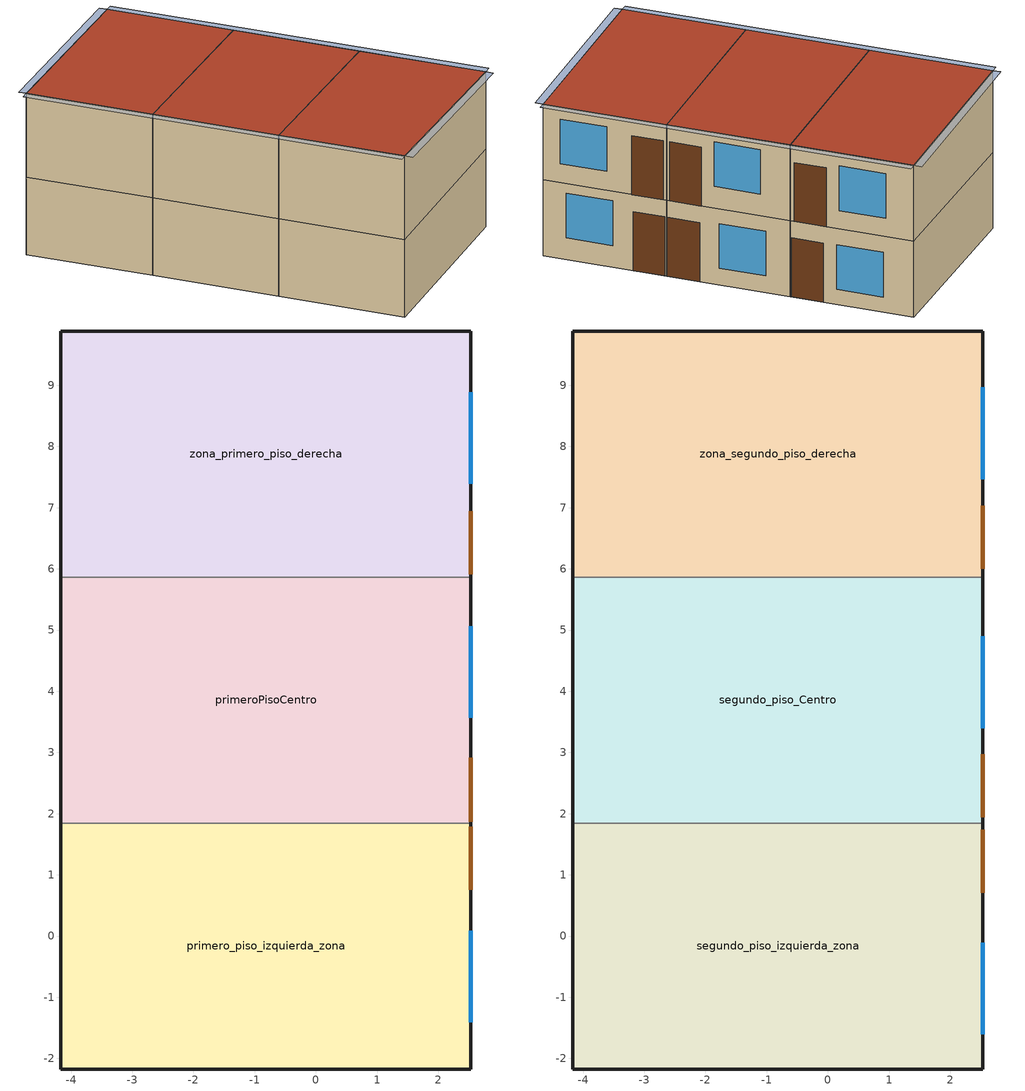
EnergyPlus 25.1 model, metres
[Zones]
primeroPisoCentro
 floor ground (piso_del_primer_piso): 2.53,5.87 2.53,1.85 -4.17,1.85 -4.17,5.87 z0
 wall outside (MURO_LADRILLO_MACIZO_CABEZA_tarrajeo): 2.53,1.85 2.53,5.87 / -4.17,5.87 -4.17,1.85 z0:2.55
 wall to primero_piso_izquierda_zona (MURO_LADRILLO_MACIZO_CABEZA_tarrajeo): -4.17,1.85 2.53,1.85 z0:2.55
 wall to zona_primero_piso_derecha (MURO_LADRILLO_MACIZO_CABEZA_tarrajeo): 2.53,5.87 -4.17,5.87 z0:2.55
 window (CONST_LOW_IRON_3MM): 2.53,3.56 2.53,5.06 z0.56:2.06
 door (Puerta Acero Nucleo PUR): 2.53,1.87 2.53,2.92 z0:1.98
zona_primero_piso_derecha
 floor ground (piso_del_primer_piso): 2.53,9.89 2.53,5.87 -4.17,5.87 -4.17,9.89 z0
 wall outside (MURO_LADRILLO_MACIZO_CABEZA_tarrajeo): 2.53,5.87 2.53,9.89 -4.17,9.89 -4.17,5.87 z0:2.55
 window (CONST_LOW_IRON_3MM): 2.53,7.39 2.53,8.89 z0.5:2
 door (Puerta Acero Nucleo PUR): 2.53,5.91 2.53,6.94 z0:1.98
primero_piso_izquierda_zona
 floor ground (piso_del_primer_piso): 2.53,1.85 2.53,-2.17 -4.17,-2.17 -4.17,1.85 z0
 wall outside (MURO_LADRILLO_MACIZO_CABEZA_tarrajeo): -4.17,1.85 -4.17,-2.17 2.53,-2.17 2.53,1.85 z0:2.55
 window (CONST_LOW_IRON_3MM): 2.53,-1.41 2.53,0.09 z0.73:2.23
 door (Puerta Acero Nucleo PUR): 2.53,0.75 2.53,1.78 z0:1.98
segundo_piso_Centro
 floor to primeroPisoCentro (techo_piso_entre_zonas): 2.53,5.87 2.53,1.85 -4.17,1.85 -4.17,5.87 z2.55
 wall outside (MURO_LADRILLO_MACIZO_CABEZA_tarrajeo): 2.53,1.85 2.53,5.87 z2.55:5.1; -4.17,5.87 -4.17,1.85 z2.55:5.31
 wall to zona_segundo_piso_derecha (MURO_LADRILLO_MACIZO_CABEZA_tarrajeo): 2.53,5.87,5.1 2.53,5.87,2.55 -4.17,5.87,2.55 -4.17,5.87,5.31
 wall to segundo_piso_izquierda_zona (MURO_LADRILLO_MACIZO_CABEZA_tarrajeo): -4.17,1.85,5.31 -4.17,1.85,2.55 2.53,1.85,2.55 2.53,1.85,5.1
 window (CONST_LOW_IRON_3MM): 2.53,3.39 2.53,4.9 z3.28:4.78
 door (Puerta Acero Nucleo PUR): 2.53,1.94 2.53,2.97 z2.55:4.53
 roof outside (TECHO_ALUZINC_EPS_CIELORRASO): -4.17,1.85,5.31 2.53,1.85,5.1 2.53,5.87,5.1 -4.17,5.87,5.31
segundo_piso_izquierda_zona
 floor to primero_piso_izquierda_zona (techo_piso_entre_zonas): 2.53,1.85 2.53,-2.17 -4.17,-2.17 -4.17,1.85 z2.55
 wall outside (MURO_LADRILLO_MACIZO_CABEZA_tarrajeo): -4.17,1.85 -4.17,-2.17 z2.55:5.31; 2.53,-2.17 2.53,1.85 z2.55:5.1; -4.17,-2.17,5.31 -4.17,-2.17,2.55 2.53,-2.17,2.55 2.53,-2.17,5.1
 window (CONST_LOW_IRON_3MM): 2.53,-1.61 2.53,-0.11 z3.19:4.69
 door (Puerta Acero Nucleo PUR): 2.53,0.7 2.53,1.73 z2.55:4.53
 roof outside (TECHO_ALUZINC_EPS_CIELORRASO): -4.17,-2.17,5.31 2.53,-2.17,5.1 2.53,1.85,5.1 -4.17,1.85,5.31
zona_segundo_piso_derecha
 floor to zona_primero_piso_derecha (piso_del_primer_piso): 2.53,9.89 2.53,5.87 -4.17,5.87 -4.17,9.89 z2.55
 wall outside (MURO_LADRILLO_MACIZO_CABEZA_tarrajeo): 2.53,5.87 2.53,9.89 z2.55:5.1; -4.17,9.89 -4.17,5.87 z2.55:5.31; 2.53,9.89,5.1 2.53,9.89,2.55 -4.17,9.89,2.55 -4.17,9.89,5.31
 window (CONST_LOW_IRON_3MM): 2.53,7.47 2.53,8.97 z3.17:4.67
 door (Puerta Acero Nucleo PUR): 2.53,6 2.53,7.03 z2.55:4.53
 roof outside (TECHO_ALUZINC_EPS_CIELORRASO): -4.17,5.87,5.31 2.53,5.87,5.1 2.53,9.89,5.1 -4.17,9.89,5.31
shading: 2.53,9.89 2.53,-2.17 2.78,-2.17 2.78,9.89 z5.1; -4.42,9.89 -4.42,-2.17 -4.17,-2.17 -4.17,9.89 z5.31; -4.17,9.89,5.31 2.53,9.89,5.1 2.53,10.14,5.1 -4.17,10.14,5.31; -4.17,-2.42,5.31 2.53,-2.42,5.1 2.53,-2.17,5.1 -4.17,-2.17,5.31
[Building]
pr: North Axis=344.893; Terrain=City; Loads Convergence Tolerance Value=0.04; Temperature Convergence Tolerance Value=0.4; Solar Distribution=FullInteriorAndExterior; Maximum Number of Warmup Days=25
[Site:Location]
LACHAQUI: Latitude=-11.553; Longitude=-76.626; Time Zone=-5; Elevation=3700
[Site:GroundTemperature:BuildingSurface]
9, 8, 8, 7, 7, 8, 8, 8, 8, 8, 8, 8
[Material]
Name | Roughness | Thickness | Conductivity | Density | Specific Heat | Thermal Absorptance | Solar Absorptance | Visible Absorptance
falso_piso_arena_cemento | Rough | 0.1 | 1.4 | 2000 | 840 | 0.9 | 0.7 | 0.7
piso_entre_ambientes_madera | Rough | 0.025 | 0.12 | 550 | 1500 | 0.9 | 0.7 | 0.7
TARRAJEO_CEMENTO_ARENA_1CM | Rough | 0.01 | 0.72 | 1600 | 840 | 0.9 | 0.95 | 0.2
MAT_ALUZINC | Smooth | 0.0008 | 45.28 | 7824 | 500 | 0.25 | 0.3 | 0.3
MAT_EPS_50MM | MediumRough | 0.0508 | 0.03 | 43 | 1210 | 0.9 | 0.7 | 0.7
MAT_TRIPLAY_16MM | Smooth | 0.0159 | 0.12 | 544 | 1210 | 0.9 | 0.7 | 0.7
MAT_MURO_LADRILLO_MACIZO_CABEZA | MediumRough | 0.25 | 0.895 | 1920 | 790 | 0.9 | 0.6 | 0.6
F08 Metal surface | Smooth | 0.0008 | 45.28 | 7824 | 500 | 0.9 | 0.7 | 0.7
Nucleo poliuretano 43mm | MediumRough | 0.043 | 0.025 | 35 | 1590 | 0.9 | 0.7 | 0.7
[WindowMaterial:Glazing]
LOW IRON 3MM: Optical Data Type=SpectralAverage; Thickness=0.003; Solar Transmittance at Normal Incidence=0.899; Front Side Solar Reflectance at Normal Incidence=0.079; Back Side Solar Reflectance at Normal Incidence=0.079; Visible Transmittance at Normal Incidence=0.913; Front Side Visible Reflectance at Normal Incidence=0.082; Back Side Visible Reflectance at Normal Incidence=0.082; Infrared Transmittance at Normal Incidence=0; Front Side Infrared Hemispherical Emissivity=0.84; Back Side Infrared Hemispherical Emissivity=0.84; Conductivity=0.9; Dirt Correction Factor for Solar and Visible Transmittance=1; Solar Diffusing=No; Youngs modulus=72000000000; Poissons ratio=0.22
[Construction]
piso_del_primer_piso: falso_piso_arena_cemento
techo_piso_entre_zonas: piso_entre_ambientes_madera
TECHO_ALUZINC_EPS_CIELORRASO: MAT_ALUZINC, MAT_EPS_50MM, MAT_TRIPLAY_16MM
CONST_LOW_IRON_3MM: LOW IRON 3MM
Puerta Acero Nucleo PUR: F08 Metal surface, Nucleo poliuretano 43mm, F08 Metal surface
MURO_LADRILLO_MACIZO_CABEZA_tarrajeo: TARRAJEO_CEMENTO_ARENA_1CM, MAT_MURO_LADRILLO_MACIZO_CABEZA, TARRAJEO_CEMENTO_ARENA_1CM
[Zone] Multiplier=1
primeroPisoCentro; zona_primero_piso_derecha; primero_piso_izquierda_zona; segundo_piso_Centro; segundo_piso_izquierda_zona; zona_segundo_piso_derecha
[ZoneInfiltration:DesignFlowRate] Schedule=Infiltration Half On Schedule; Design Flow Rate Calculation Method=AirChanges/Hour; Air Changes per Hour=0.5; Constant Term Coefficient=0.5; Temperature Term Coefficient=0.05; Velocity Term Coefficient=0.1; Velocity Squared Term Coefficient=0; Density Basis=Outdoor
Name | Zone or ZoneList or Space or SpaceList
infiltracion2c | segundo_piso_Centro
infiltracion2d | zona_segundo_piso_derecha
infiltracion2izq | segundo_piso_izquierda_zona
infiltracion1der | zona_primero_piso_derecha
infiltracion1cen | primeroPisoCentro
infiltracion1izq | primero_piso_izquierda_zona
[ZoneVentilation:DesignFlowRate]
VentNat_2C_Norte: Zone or ZoneList or Space or SpaceList=segundo_piso_Centro; Schedule=VENTANA_PROGRAMADA; Design Flow Rate Calculation Method=AirChanges/Hour; Air Changes per Hour=4; Ventilation Type=Natural; Fan Pressure Rise=0; Fan Total Efficiency=1; Constant Term Coefficient=1; Temperature Term Coefficient=0; Velocity Term Coefficient=0; Velocity Squared Term Coefficient=0; Minimum Indoor Temperature=-100; Maximum Indoor Temperature=100; Delta Temperature=-100; Minimum Outdoor Temperature=-100; Maximum Outdoor Temperature=100; Maximum Wind Speed=40
[Schedule:Compact]
Infiltration Half On Schedule: Through: 12/31, For: Weekdays SummerDesignDay, Until: 06:00, 1, Until: 22:00, 0.5, Until: 24:00, 1, For: Saturday WinterDesignDay, Until: 06:00, 1, Until: 18:00, 0.5, Until: 24:00, 1, For: Sunday Holidays AllOtherDays, Until: 24:00, 1
[SCHEDULE:COMPACT]
VENTANA_PROGRAMADA: Through: 12/31, For: AllDays, Until: 11:33, 0, Until: 12:27, 1, Until: 24:00, 0
